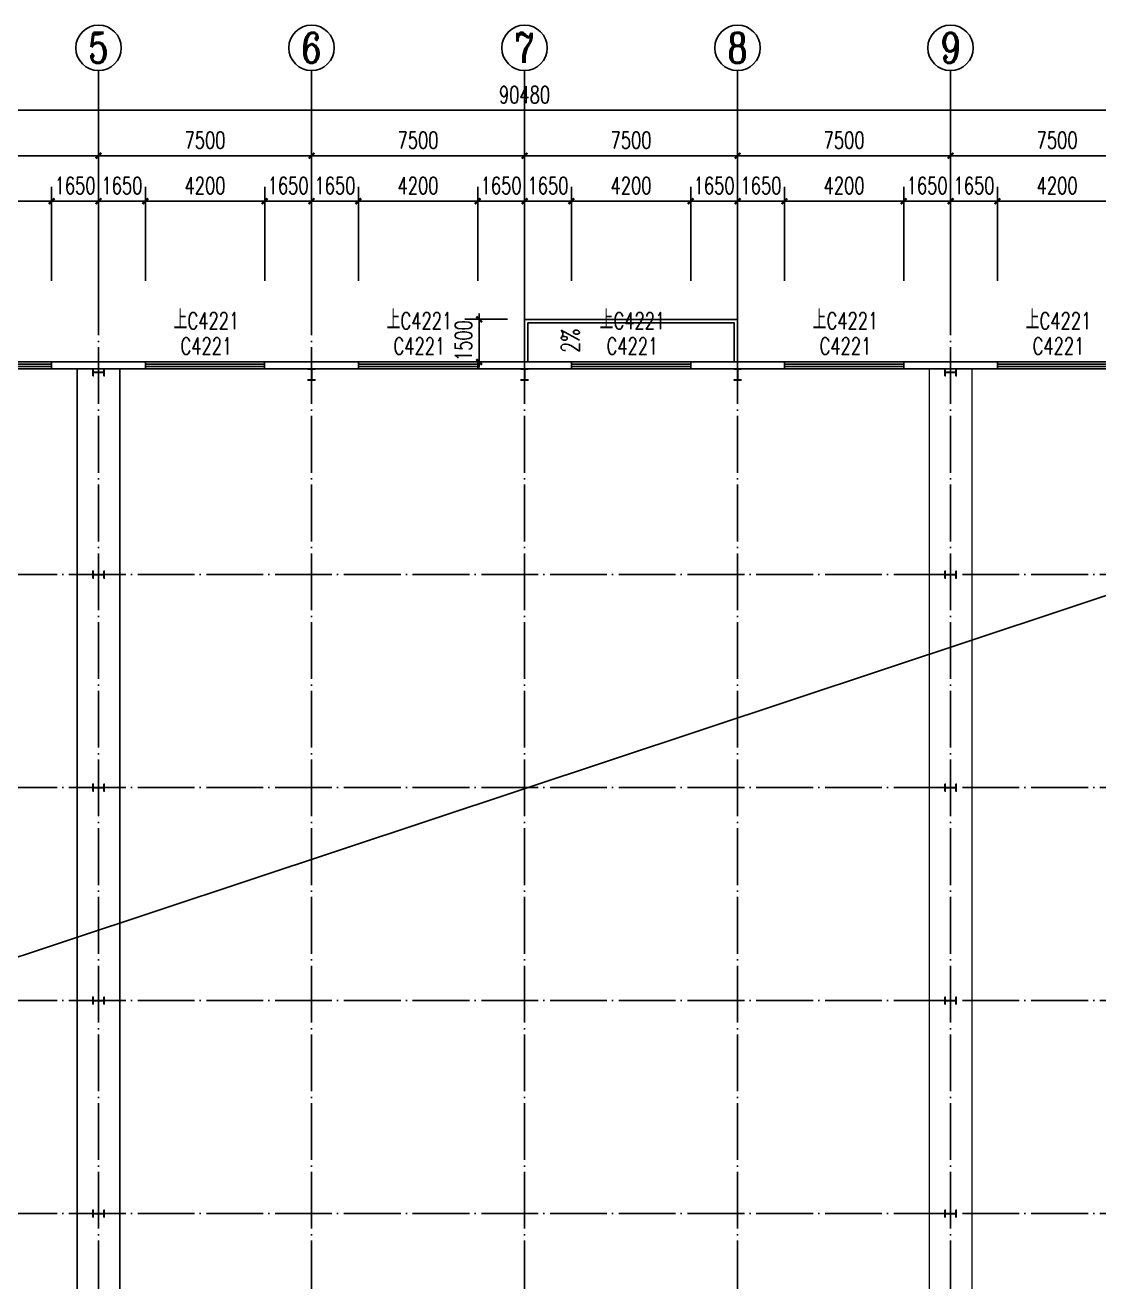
# Model space of a CAD drawing. Extents: x 14095202 to 14511487, y -1430609 to -90420.
# Drawn here: x 14429504 to 14467308, y -455574 to -411320 of the extents above; entities that cross this region are included whole.
import ezdxf
from ezdxf.enums import TextEntityAlignment as Align

# ---------------------------------------------------------------- set-up
doc = ezdxf.new("R2010")
doc.units = 0
doc.header["$LTSCALE"] = 1000
doc.header["$MEASUREMENT"] = 0
doc.linetypes.add('DASH', pattern=[0.35, 0.25, -0.1])
doc.linetypes.add('DOTE', pattern=[2.42, 2, -0.2, 0.02, -0.2])
for name, color, linetype in [('AXIS', 3, 'Continuous'), ('AXIS_TEXT', 7, 'Continuous'), ('COLUMN', 2, 'Continuous'), ('DIM_SYMB', 3, 'Continuous'), ('DOTE', 1, 'DOTE'), ('PUB_DIM', 3, 'Continuous'), ('PUB_TEXT', 7, 'Continuous'), ('WALL-PARAPET', 6, 'Continuous'), ('WINDOW', 4, 'Continuous'), ('WINDOW_TEXT', 7, 'Continuous')]:
    doc.layers.add(name, color=color, linetype=linetype)
doc.styles.add('_TCH_AXIS', font='COMPLEX', dxfattribs={"bigfont": 'GBCBIG'})
doc.styles.add('_TCH_DIM', font='SIMPLEX', dxfattribs={"bigfont": 'GBCBIG'})
doc.styles.add('_TCH_DIM_T3', font='SIMPLEX', dxfattribs={"width": 0.705882, "bigfont": 'GBCBIG'})
doc.styles.add('_TCH_WINDOW', font='SIMPLEX', dxfattribs={"height": 3.5, "bigfont": 'GBCBIG'})
doc.styles.add('COMPLEX', font='COMPLEX')
doc.dimstyles.new('_TCH_ARCH&&200', dxfattribs={"dimtxt": 595, "dimasz": 200, "dimexe": 500, "dimexo": 600, "dimgap": 252.5, "dimtad": 1, "dimdec": 0, "dimzin": 0, "dimdsep": 46, "dimtxsty": '_TCH_DIM_T3', "dimblk": 'ARCHTICK', "dimcen": 0.09, "dimclrt": 7, "dimazin": 2, "dimtfac": 1, "dimtdec": 0, "dimtix": 1, "dimtmove": 2, "dimatfit": 3, "dimfxl": 0, "dimtolj": 1, "dimtzin": 0, "dimarcsym": 0})

# ---------------------------------------------------------------- blocks, each defined once
blk = doc.blocks.new('A$C797E1D2B')
at = {"layer": 'COLUMN'}
h = blk.add_hatch(color=256, dxfattribs=at)
h.paths.add_polyline_path([(125, 400), (250, 400), (250, 388), (130, 388), (130, 200), (125, 200)])
h.paths.add_polyline_path([(0, 400), (125, 400), (125, 200), (120, 200), (120, 388), (0, 388)])
h.paths.add_polyline_path([(0, 12), (120, 12), (120, 200), (125, 200), (125, 0), (0, 0)])
h.paths.add_polyline_path([(125, 200), (130, 200), (130, 12), (250, 12), (250, 0), (125, 0)])
blk.add_lwpolyline([(250, 0), (250, 12), (130, 12), (130, 388), (250, 388), (250, 400), (0, 400), (0, 388), (120, 388), (120, 12), (0, 12), (0, 0)], close=True, dxfattribs=at)
blk = doc.blocks.new('$TCHSYS$WIN2D')
for p, q in [((-0.5, 0.5), (0.5, 0.5)), ((-0.5, 0.5), (-0.5, -0.5)), ((0.5, 0.5), (0.5, -0.5)), ((0.5, 0.167), (-0.5, 0.167)), ((0.5, -0.167), (-0.5, -0.167)), ((-0.5, -0.5), (0.5, -0.5))]:
    blk.add_line(p, q)
blk = doc.blocks.new('_ArchTick')
at = {"color": 0, "linetype": 'ByBlock', "const_width": 0.4}
blk.add_lwpolyline([(-0.5, -0.5), (0.5, 0.5)], dxfattribs=at)
blk = doc.blocks.new('*D445')
at = {"layer": 'Defpoints', "color": 0}
for p in [(14445487, -421680), (14447087, -421680), (14447087, -423180)]:
    blk.add_point(p, dxfattribs=at)
at = {"layer": 'PUB_DIM', "color": 0, "lineweight": -2}
for p, q in [((14446487, -421680), (14444987, -421680)), ((14445487, -421680), (14445487, -421480)), ((14445487, -423180), (14445487, -421680)), ((14446487, -423180), (14444987, -423180)), ((14445487, -423180), (14445487, -423380))]:
    blk.add_line(p, q, dxfattribs=at)
at = {"layer": 'PUB_DIM', "color": 0, "lineweight": -2, "xscale": 200, "yscale": 200, "zscale": 200}
for p, rotation in [((14445487, -421680), 270), ((14445487, -423180), 90)]:
    blk.add_blockref('_ArchTick', p, dxfattribs=dict(at, rotation=rotation))
at = {"layer": 'PUB_DIM', "color": 7, "insert": (14444937, -422430), "char_height": 595, "attachment_point": 5, "rotation": 90, "style": '_TCH_DIM_T3'}
blk.add_mtext('\\A1;1500', dxfattribs=at)
blk = doc.blocks.new('_AXISO')
blk.add_circle((0, 0), 0.5)
at = {"layer": 'AXIS_TEXT', "style": 'COMPLEX', "width": 1.041667}
blk.add_attdef('A', text='', height=0.56, dxfattribs=at).set_placement((-0.25, -0.28), (0.25, -0.28), align=Align.FIT)
blk = doc.blocks.new('*D454')
at = {"layer": 'AXIS', "color": 0, "lineweight": -2}
for p, q in [((14401847, -420320), (14401847, -413820)), ((14492327, -420320), (14492327, -413820)), ((14401847, -414320), (14492327, -414320))]:
    blk.add_line(p, q, dxfattribs=at)
at = {"layer": 'Defpoints', "color": 0}
for p in [(14492327, -414320), (14401847, -420920), (14492327, -420920)]:
    blk.add_point(p, dxfattribs=at)
at = {"layer": 'AXIS', "color": 0, "lineweight": -2, "xscale": 200, "yscale": 200, "zscale": 200, "rotation": 180}
blk.add_blockref('_ArchTick', (14401847, -414320), dxfattribs=at)
at = {"layer": 'AXIS', "color": 0, "lineweight": -2, "xscale": 200, "yscale": 200, "zscale": 200}
blk.add_blockref('_ArchTick', (14492327, -414320), dxfattribs=at)
at = {"layer": 'AXIS', "color": 7, "insert": (14447087, -413770), "char_height": 595, "attachment_point": 5, "style": '_TCH_DIM_T3'}
blk.add_mtext('\\A1;90480', dxfattribs=at)
blk = doc.blocks.new('*D459')
at = {"layer": 'AXIS', "color": 0, "lineweight": -2}
for p, q in [((14424587, -420320), (14424587, -415420)), ((14432087, -420320), (14432087, -415420)), ((14424587, -415920), (14432087, -415920))]:
    blk.add_line(p, q, dxfattribs=at)
at = {"layer": 'Defpoints', "color": 0}
for p in [(14432087, -415920), (14424587, -420920), (14432087, -420920)]:
    blk.add_point(p, dxfattribs=at)
at = {"layer": 'AXIS', "color": 0, "lineweight": -2, "xscale": 200, "yscale": 200, "zscale": 200, "rotation": 180}
blk.add_blockref('_ArchTick', (14424587, -415920), dxfattribs=at)
at = {"layer": 'AXIS', "color": 0, "lineweight": -2, "xscale": 200, "yscale": 200, "zscale": 200}
blk.add_blockref('_ArchTick', (14432087, -415920), dxfattribs=at)
at = {"layer": 'AXIS', "color": 7, "insert": (14428337, -415370), "char_height": 595, "attachment_point": 5, "style": '_TCH_DIM_T3'}
blk.add_mtext('\\A1;7500', dxfattribs=at)
blk = doc.blocks.new('*D460')
at = {"layer": 'AXIS', "color": 0, "lineweight": -2}
for p, q in [((14432087, -420320), (14432087, -415420)), ((14439587, -420320), (14439587, -415420)), ((14432087, -415920), (14439587, -415920))]:
    blk.add_line(p, q, dxfattribs=at)
at = {"layer": 'Defpoints', "color": 0}
for p in [(14439587, -415920), (14432087, -420920), (14439587, -420920)]:
    blk.add_point(p, dxfattribs=at)
at = {"layer": 'AXIS', "color": 0, "lineweight": -2, "xscale": 200, "yscale": 200, "zscale": 200, "rotation": 180}
blk.add_blockref('_ArchTick', (14432087, -415920), dxfattribs=at)
at = {"layer": 'AXIS', "color": 0, "lineweight": -2, "xscale": 200, "yscale": 200, "zscale": 200}
blk.add_blockref('_ArchTick', (14439587, -415920), dxfattribs=at)
at = {"layer": 'AXIS', "color": 7, "insert": (14435837, -415370), "char_height": 595, "attachment_point": 5, "style": '_TCH_DIM_T3'}
blk.add_mtext('\\A1;7500', dxfattribs=at)
blk = doc.blocks.new('*D461')
at = {"layer": 'AXIS', "color": 0, "lineweight": -2}
for p, q in [((14439587, -420320), (14439587, -415420)), ((14447087, -420320), (14447087, -415420)), ((14439587, -415920), (14447087, -415920))]:
    blk.add_line(p, q, dxfattribs=at)
at = {"layer": 'Defpoints', "color": 0}
for p in [(14447087, -415920), (14439587, -420920), (14447087, -420920)]:
    blk.add_point(p, dxfattribs=at)
at = {"layer": 'AXIS', "color": 0, "lineweight": -2, "xscale": 200, "yscale": 200, "zscale": 200, "rotation": 180}
blk.add_blockref('_ArchTick', (14439587, -415920), dxfattribs=at)
at = {"layer": 'AXIS', "color": 0, "lineweight": -2, "xscale": 200, "yscale": 200, "zscale": 200}
blk.add_blockref('_ArchTick', (14447087, -415920), dxfattribs=at)
at = {"layer": 'AXIS', "color": 7, "insert": (14443337, -415370), "char_height": 595, "attachment_point": 5, "style": '_TCH_DIM_T3'}
blk.add_mtext('\\A1;7500', dxfattribs=at)
blk = doc.blocks.new('*D462')
at = {"layer": 'AXIS', "color": 0, "lineweight": -2}
for p, q in [((14447087, -420320), (14447087, -415420)), ((14454587, -420320), (14454587, -415420)), ((14447087, -415920), (14454587, -415920))]:
    blk.add_line(p, q, dxfattribs=at)
at = {"layer": 'Defpoints', "color": 0}
for p in [(14454587, -415920), (14447087, -420920), (14454587, -420920)]:
    blk.add_point(p, dxfattribs=at)
at = {"layer": 'AXIS', "color": 0, "lineweight": -2, "xscale": 200, "yscale": 200, "zscale": 200, "rotation": 180}
blk.add_blockref('_ArchTick', (14447087, -415920), dxfattribs=at)
at = {"layer": 'AXIS', "color": 0, "lineweight": -2, "xscale": 200, "yscale": 200, "zscale": 200}
blk.add_blockref('_ArchTick', (14454587, -415920), dxfattribs=at)
at = {"layer": 'AXIS', "color": 7, "insert": (14450837, -415370), "char_height": 595, "attachment_point": 5, "style": '_TCH_DIM_T3'}
blk.add_mtext('\\A1;7500', dxfattribs=at)
blk = doc.blocks.new('*D463')
at = {"layer": 'AXIS', "color": 0, "lineweight": -2}
for p, q in [((14454587, -420320), (14454587, -415420)), ((14462087, -420320), (14462087, -415420)), ((14454587, -415920), (14462087, -415920))]:
    blk.add_line(p, q, dxfattribs=at)
at = {"layer": 'Defpoints', "color": 0}
for p in [(14462087, -415920), (14454587, -420920), (14462087, -420920)]:
    blk.add_point(p, dxfattribs=at)
at = {"layer": 'AXIS', "color": 0, "lineweight": -2, "xscale": 200, "yscale": 200, "zscale": 200, "rotation": 180}
blk.add_blockref('_ArchTick', (14454587, -415920), dxfattribs=at)
at = {"layer": 'AXIS', "color": 0, "lineweight": -2, "xscale": 200, "yscale": 200, "zscale": 200}
blk.add_blockref('_ArchTick', (14462087, -415920), dxfattribs=at)
at = {"layer": 'AXIS', "color": 7, "insert": (14458337, -415370), "char_height": 595, "attachment_point": 5, "style": '_TCH_DIM_T3'}
blk.add_mtext('\\A1;7500', dxfattribs=at)
blk = doc.blocks.new('*D464')
at = {"layer": 'AXIS', "color": 0, "lineweight": -2}
for p, q in [((14462087, -420320), (14462087, -415420)), ((14469587, -420320), (14469587, -415420)), ((14462087, -415920), (14469587, -415920))]:
    blk.add_line(p, q, dxfattribs=at)
at = {"layer": 'Defpoints', "color": 0}
for p in [(14469587, -415920), (14462087, -420920), (14469587, -420920)]:
    blk.add_point(p, dxfattribs=at)
at = {"layer": 'AXIS', "color": 0, "lineweight": -2, "xscale": 200, "yscale": 200, "zscale": 200, "rotation": 180}
blk.add_blockref('_ArchTick', (14462087, -415920), dxfattribs=at)
at = {"layer": 'AXIS', "color": 0, "lineweight": -2, "xscale": 200, "yscale": 200, "zscale": 200}
blk.add_blockref('_ArchTick', (14469587, -415920), dxfattribs=at)
at = {"layer": 'AXIS', "color": 7, "insert": (14465837, -415370), "char_height": 595, "attachment_point": 5, "style": '_TCH_DIM_T3'}
blk.add_mtext('\\A1;7500', dxfattribs=at)
blk = doc.blocks.new('*D479')
at = {"layer": 'Defpoints', "color": 0}
for p in [(14430437, -417520), (14426237, -420920), (14430437, -420920)]:
    blk.add_point(p, dxfattribs=at)
at = {"layer": 'PUB_DIM', "color": 0, "lineweight": -2}
for p, q in [((14426237, -420320), (14426237, -417020)), ((14430437, -420320), (14430437, -417020)), ((14426237, -417520), (14430437, -417520))]:
    blk.add_line(p, q, dxfattribs=at)
at = {"layer": 'PUB_DIM', "color": 0, "lineweight": -2, "xscale": 200, "yscale": 200, "zscale": 200, "rotation": 180}
blk.add_blockref('_ArchTick', (14426237, -417520), dxfattribs=at)
at = {"layer": 'PUB_DIM', "color": 0, "lineweight": -2, "xscale": 200, "yscale": 200, "zscale": 200}
blk.add_blockref('_ArchTick', (14430437, -417520), dxfattribs=at)
at = {"layer": 'PUB_DIM', "color": 7, "insert": (14428337, -416970), "char_height": 595, "attachment_point": 5, "style": '_TCH_DIM_T3'}
blk.add_mtext('\\A1;4200', dxfattribs=at)
blk = doc.blocks.new('*D480')
at = {"layer": 'Defpoints', "color": 0}
for p in [(14432087, -417520), (14430437, -420920), (14432087, -420920)]:
    blk.add_point(p, dxfattribs=at)
at = {"layer": 'PUB_DIM', "color": 0, "lineweight": -2}
for p, q in [((14430437, -420320), (14430437, -417020)), ((14432087, -420320), (14432087, -417020)), ((14430437, -417520), (14430237, -417520)), ((14430437, -417520), (14432087, -417520)), ((14432087, -417520), (14432287, -417520))]:
    blk.add_line(p, q, dxfattribs=at)
at = {"layer": 'PUB_DIM', "color": 0, "lineweight": -2, "xscale": 200, "yscale": 200, "zscale": 200}
blk.add_blockref('_ArchTick', (14430437, -417520), dxfattribs=at)
at = {"layer": 'PUB_DIM', "color": 0, "lineweight": -2, "xscale": 200, "yscale": 200, "zscale": 200, "rotation": 180}
blk.add_blockref('_ArchTick', (14432087, -417520), dxfattribs=at)
at = {"layer": 'PUB_DIM', "color": 7, "insert": (14431262, -416970), "char_height": 595, "attachment_point": 5, "style": '_TCH_DIM_T3'}
blk.add_mtext('\\A1;1650', dxfattribs=at)
blk = doc.blocks.new('*D481')
at = {"layer": 'Defpoints', "color": 0}
for p in [(14433737, -417520), (14432087, -420920), (14433737, -420920)]:
    blk.add_point(p, dxfattribs=at)
at = {"layer": 'PUB_DIM', "color": 0, "lineweight": -2}
for p, q in [((14432087, -420320), (14432087, -417020)), ((14433737, -420320), (14433737, -417020)), ((14432087, -417520), (14431887, -417520)), ((14432087, -417520), (14433737, -417520)), ((14433737, -417520), (14433937, -417520))]:
    blk.add_line(p, q, dxfattribs=at)
at = {"layer": 'PUB_DIM', "color": 0, "lineweight": -2, "xscale": 200, "yscale": 200, "zscale": 200}
blk.add_blockref('_ArchTick', (14432087, -417520), dxfattribs=at)
at = {"layer": 'PUB_DIM', "color": 0, "lineweight": -2, "xscale": 200, "yscale": 200, "zscale": 200, "rotation": 180}
blk.add_blockref('_ArchTick', (14433737, -417520), dxfattribs=at)
at = {"layer": 'PUB_DIM', "color": 7, "insert": (14432912, -416970), "char_height": 595, "attachment_point": 5, "style": '_TCH_DIM_T3'}
blk.add_mtext('\\A1;1650', dxfattribs=at)
blk = doc.blocks.new('*D482')
at = {"layer": 'Defpoints', "color": 0}
for p in [(14437937, -417520), (14433737, -420920), (14437937, -420920)]:
    blk.add_point(p, dxfattribs=at)
at = {"layer": 'PUB_DIM', "color": 0, "lineweight": -2}
for p, q in [((14433737, -420320), (14433737, -417020)), ((14437937, -420320), (14437937, -417020)), ((14433737, -417520), (14437937, -417520))]:
    blk.add_line(p, q, dxfattribs=at)
at = {"layer": 'PUB_DIM', "color": 0, "lineweight": -2, "xscale": 200, "yscale": 200, "zscale": 200, "rotation": 180}
blk.add_blockref('_ArchTick', (14433737, -417520), dxfattribs=at)
at = {"layer": 'PUB_DIM', "color": 0, "lineweight": -2, "xscale": 200, "yscale": 200, "zscale": 200}
blk.add_blockref('_ArchTick', (14437937, -417520), dxfattribs=at)
at = {"layer": 'PUB_DIM', "color": 7, "insert": (14435837, -416970), "char_height": 595, "attachment_point": 5, "style": '_TCH_DIM_T3'}
blk.add_mtext('\\A1;4200', dxfattribs=at)
blk = doc.blocks.new('*D483')
at = {"layer": 'Defpoints', "color": 0}
for p in [(14439587, -417520), (14437937, -420920), (14439587, -420920)]:
    blk.add_point(p, dxfattribs=at)
at = {"layer": 'PUB_DIM', "color": 0, "lineweight": -2}
for p, q in [((14437937, -420320), (14437937, -417020)), ((14439587, -420320), (14439587, -417020)), ((14437937, -417520), (14437737, -417520)), ((14437937, -417520), (14439587, -417520)), ((14439587, -417520), (14439787, -417520))]:
    blk.add_line(p, q, dxfattribs=at)
at = {"layer": 'PUB_DIM', "color": 0, "lineweight": -2, "xscale": 200, "yscale": 200, "zscale": 200}
blk.add_blockref('_ArchTick', (14437937, -417520), dxfattribs=at)
at = {"layer": 'PUB_DIM', "color": 0, "lineweight": -2, "xscale": 200, "yscale": 200, "zscale": 200, "rotation": 180}
blk.add_blockref('_ArchTick', (14439587, -417520), dxfattribs=at)
at = {"layer": 'PUB_DIM', "color": 7, "insert": (14438762, -416970), "char_height": 595, "attachment_point": 5, "style": '_TCH_DIM_T3'}
blk.add_mtext('\\A1;1650', dxfattribs=at)
blk = doc.blocks.new('*D484')
at = {"layer": 'Defpoints', "color": 0}
for p in [(14441237, -417520), (14439587, -420920), (14441237, -420920)]:
    blk.add_point(p, dxfattribs=at)
at = {"layer": 'PUB_DIM', "color": 0, "lineweight": -2}
for p, q in [((14439587, -420320), (14439587, -417020)), ((14441237, -420320), (14441237, -417020)), ((14439587, -417520), (14439387, -417520)), ((14439587, -417520), (14441237, -417520)), ((14441237, -417520), (14441437, -417520))]:
    blk.add_line(p, q, dxfattribs=at)
at = {"layer": 'PUB_DIM', "color": 0, "lineweight": -2, "xscale": 200, "yscale": 200, "zscale": 200}
blk.add_blockref('_ArchTick', (14439587, -417520), dxfattribs=at)
at = {"layer": 'PUB_DIM', "color": 0, "lineweight": -2, "xscale": 200, "yscale": 200, "zscale": 200, "rotation": 180}
blk.add_blockref('_ArchTick', (14441237, -417520), dxfattribs=at)
at = {"layer": 'PUB_DIM', "color": 7, "insert": (14440412, -416970), "char_height": 595, "attachment_point": 5, "style": '_TCH_DIM_T3'}
blk.add_mtext('\\A1;1650', dxfattribs=at)
blk = doc.blocks.new('*D485')
at = {"layer": 'Defpoints', "color": 0}
for p in [(14445437, -417520), (14441237, -420920), (14445437, -420920)]:
    blk.add_point(p, dxfattribs=at)
at = {"layer": 'PUB_DIM', "color": 0, "lineweight": -2}
for p, q in [((14441237, -420320), (14441237, -417020)), ((14445437, -420320), (14445437, -417020)), ((14441237, -417520), (14445437, -417520))]:
    blk.add_line(p, q, dxfattribs=at)
at = {"layer": 'PUB_DIM', "color": 0, "lineweight": -2, "xscale": 200, "yscale": 200, "zscale": 200, "rotation": 180}
blk.add_blockref('_ArchTick', (14441237, -417520), dxfattribs=at)
at = {"layer": 'PUB_DIM', "color": 0, "lineweight": -2, "xscale": 200, "yscale": 200, "zscale": 200}
blk.add_blockref('_ArchTick', (14445437, -417520), dxfattribs=at)
at = {"layer": 'PUB_DIM', "color": 7, "insert": (14443337, -416970), "char_height": 595, "attachment_point": 5, "style": '_TCH_DIM_T3'}
blk.add_mtext('\\A1;4200', dxfattribs=at)
blk = doc.blocks.new('*D486')
at = {"layer": 'Defpoints', "color": 0}
for p in [(14447087, -417520), (14445437, -420920), (14447087, -420920)]:
    blk.add_point(p, dxfattribs=at)
at = {"layer": 'PUB_DIM', "color": 0, "lineweight": -2}
for p, q in [((14445437, -420320), (14445437, -417020)), ((14447087, -420320), (14447087, -417020)), ((14445437, -417520), (14445237, -417520)), ((14445437, -417520), (14447087, -417520)), ((14447087, -417520), (14447287, -417520))]:
    blk.add_line(p, q, dxfattribs=at)
at = {"layer": 'PUB_DIM', "color": 0, "lineweight": -2, "xscale": 200, "yscale": 200, "zscale": 200}
blk.add_blockref('_ArchTick', (14445437, -417520), dxfattribs=at)
at = {"layer": 'PUB_DIM', "color": 0, "lineweight": -2, "xscale": 200, "yscale": 200, "zscale": 200, "rotation": 180}
blk.add_blockref('_ArchTick', (14447087, -417520), dxfattribs=at)
at = {"layer": 'PUB_DIM', "color": 7, "insert": (14446262, -416970), "char_height": 595, "attachment_point": 5, "style": '_TCH_DIM_T3'}
blk.add_mtext('\\A1;1650', dxfattribs=at)
blk = doc.blocks.new('*D487')
at = {"layer": 'Defpoints', "color": 0}
for p in [(14448737, -417520), (14447087, -420920), (14448737, -420920)]:
    blk.add_point(p, dxfattribs=at)
at = {"layer": 'PUB_DIM', "color": 0, "lineweight": -2}
for p, q in [((14447087, -420320), (14447087, -417020)), ((14448737, -420320), (14448737, -417020)), ((14447087, -417520), (14446887, -417520)), ((14447087, -417520), (14448737, -417520)), ((14448737, -417520), (14448937, -417520))]:
    blk.add_line(p, q, dxfattribs=at)
at = {"layer": 'PUB_DIM', "color": 0, "lineweight": -2, "xscale": 200, "yscale": 200, "zscale": 200}
blk.add_blockref('_ArchTick', (14447087, -417520), dxfattribs=at)
at = {"layer": 'PUB_DIM', "color": 0, "lineweight": -2, "xscale": 200, "yscale": 200, "zscale": 200, "rotation": 180}
blk.add_blockref('_ArchTick', (14448737, -417520), dxfattribs=at)
at = {"layer": 'PUB_DIM', "color": 7, "insert": (14447912, -416970), "char_height": 595, "attachment_point": 5, "style": '_TCH_DIM_T3'}
blk.add_mtext('\\A1;1650', dxfattribs=at)
blk = doc.blocks.new('*D488')
at = {"layer": 'Defpoints', "color": 0}
for p in [(14452937, -417520), (14448737, -420920), (14452937, -420920)]:
    blk.add_point(p, dxfattribs=at)
at = {"layer": 'PUB_DIM', "color": 0, "lineweight": -2}
for p, q in [((14448737, -420320), (14448737, -417020)), ((14452937, -420320), (14452937, -417020)), ((14448737, -417520), (14452937, -417520))]:
    blk.add_line(p, q, dxfattribs=at)
at = {"layer": 'PUB_DIM', "color": 0, "lineweight": -2, "xscale": 200, "yscale": 200, "zscale": 200, "rotation": 180}
blk.add_blockref('_ArchTick', (14448737, -417520), dxfattribs=at)
at = {"layer": 'PUB_DIM', "color": 0, "lineweight": -2, "xscale": 200, "yscale": 200, "zscale": 200}
blk.add_blockref('_ArchTick', (14452937, -417520), dxfattribs=at)
at = {"layer": 'PUB_DIM', "color": 7, "insert": (14450837, -416970), "char_height": 595, "attachment_point": 5, "style": '_TCH_DIM_T3'}
blk.add_mtext('\\A1;4200', dxfattribs=at)
blk = doc.blocks.new('*D489')
at = {"layer": 'Defpoints', "color": 0}
for p in [(14454587, -417520), (14452937, -420920), (14454587, -420920)]:
    blk.add_point(p, dxfattribs=at)
at = {"layer": 'PUB_DIM', "color": 0, "lineweight": -2}
for p, q in [((14452937, -420320), (14452937, -417020)), ((14454587, -420320), (14454587, -417020)), ((14452937, -417520), (14452737, -417520)), ((14452937, -417520), (14454587, -417520)), ((14454587, -417520), (14454787, -417520))]:
    blk.add_line(p, q, dxfattribs=at)
at = {"layer": 'PUB_DIM', "color": 0, "lineweight": -2, "xscale": 200, "yscale": 200, "zscale": 200}
blk.add_blockref('_ArchTick', (14452937, -417520), dxfattribs=at)
at = {"layer": 'PUB_DIM', "color": 0, "lineweight": -2, "xscale": 200, "yscale": 200, "zscale": 200, "rotation": 180}
blk.add_blockref('_ArchTick', (14454587, -417520), dxfattribs=at)
at = {"layer": 'PUB_DIM', "color": 7, "insert": (14453762, -416970), "char_height": 595, "attachment_point": 5, "style": '_TCH_DIM_T3'}
blk.add_mtext('\\A1;1650', dxfattribs=at)
blk = doc.blocks.new('*D490')
at = {"layer": 'Defpoints', "color": 0}
for p in [(14456237, -417520), (14454587, -420920), (14456237, -420920)]:
    blk.add_point(p, dxfattribs=at)
at = {"layer": 'PUB_DIM', "color": 0, "lineweight": -2}
for p, q in [((14454587, -420320), (14454587, -417020)), ((14456237, -420320), (14456237, -417020)), ((14454587, -417520), (14454387, -417520)), ((14454587, -417520), (14456237, -417520)), ((14456237, -417520), (14456437, -417520))]:
    blk.add_line(p, q, dxfattribs=at)
at = {"layer": 'PUB_DIM', "color": 0, "lineweight": -2, "xscale": 200, "yscale": 200, "zscale": 200}
blk.add_blockref('_ArchTick', (14454587, -417520), dxfattribs=at)
at = {"layer": 'PUB_DIM', "color": 0, "lineweight": -2, "xscale": 200, "yscale": 200, "zscale": 200, "rotation": 180}
blk.add_blockref('_ArchTick', (14456237, -417520), dxfattribs=at)
at = {"layer": 'PUB_DIM', "color": 7, "insert": (14455412, -416970), "char_height": 595, "attachment_point": 5, "style": '_TCH_DIM_T3'}
blk.add_mtext('\\A1;1650', dxfattribs=at)
blk = doc.blocks.new('*D491')
at = {"layer": 'Defpoints', "color": 0}
for p in [(14460437, -417520), (14456237, -420920), (14460437, -420920)]:
    blk.add_point(p, dxfattribs=at)
at = {"layer": 'PUB_DIM', "color": 0, "lineweight": -2}
for p, q in [((14456237, -420320), (14456237, -417020)), ((14460437, -420320), (14460437, -417020)), ((14456237, -417520), (14460437, -417520))]:
    blk.add_line(p, q, dxfattribs=at)
at = {"layer": 'PUB_DIM', "color": 0, "lineweight": -2, "xscale": 200, "yscale": 200, "zscale": 200, "rotation": 180}
blk.add_blockref('_ArchTick', (14456237, -417520), dxfattribs=at)
at = {"layer": 'PUB_DIM', "color": 0, "lineweight": -2, "xscale": 200, "yscale": 200, "zscale": 200}
blk.add_blockref('_ArchTick', (14460437, -417520), dxfattribs=at)
at = {"layer": 'PUB_DIM', "color": 7, "insert": (14458337, -416970), "char_height": 595, "attachment_point": 5, "style": '_TCH_DIM_T3'}
blk.add_mtext('\\A1;4200', dxfattribs=at)
blk = doc.blocks.new('*D492')
at = {"layer": 'Defpoints', "color": 0}
for p in [(14462087, -417520), (14460437, -420920), (14462087, -420920)]:
    blk.add_point(p, dxfattribs=at)
at = {"layer": 'PUB_DIM', "color": 0, "lineweight": -2}
for p, q in [((14460437, -420320), (14460437, -417020)), ((14462087, -420320), (14462087, -417020)), ((14460437, -417520), (14460237, -417520)), ((14460437, -417520), (14462087, -417520)), ((14462087, -417520), (14462287, -417520))]:
    blk.add_line(p, q, dxfattribs=at)
at = {"layer": 'PUB_DIM', "color": 0, "lineweight": -2, "xscale": 200, "yscale": 200, "zscale": 200}
blk.add_blockref('_ArchTick', (14460437, -417520), dxfattribs=at)
at = {"layer": 'PUB_DIM', "color": 0, "lineweight": -2, "xscale": 200, "yscale": 200, "zscale": 200, "rotation": 180}
blk.add_blockref('_ArchTick', (14462087, -417520), dxfattribs=at)
at = {"layer": 'PUB_DIM', "color": 7, "insert": (14461262, -416970), "char_height": 595, "attachment_point": 5, "style": '_TCH_DIM_T3'}
blk.add_mtext('\\A1;1650', dxfattribs=at)
blk = doc.blocks.new('*D493')
at = {"layer": 'Defpoints', "color": 0}
for p in [(14463737, -417520), (14462087, -420920), (14463737, -420920)]:
    blk.add_point(p, dxfattribs=at)
at = {"layer": 'PUB_DIM', "color": 0, "lineweight": -2}
for p, q in [((14462087, -420320), (14462087, -417020)), ((14463737, -420320), (14463737, -417020)), ((14462087, -417520), (14461887, -417520)), ((14462087, -417520), (14463737, -417520)), ((14463737, -417520), (14463937, -417520))]:
    blk.add_line(p, q, dxfattribs=at)
at = {"layer": 'PUB_DIM', "color": 0, "lineweight": -2, "xscale": 200, "yscale": 200, "zscale": 200}
blk.add_blockref('_ArchTick', (14462087, -417520), dxfattribs=at)
at = {"layer": 'PUB_DIM', "color": 0, "lineweight": -2, "xscale": 200, "yscale": 200, "zscale": 200, "rotation": 180}
blk.add_blockref('_ArchTick', (14463737, -417520), dxfattribs=at)
at = {"layer": 'PUB_DIM', "color": 7, "insert": (14462912, -416970), "char_height": 595, "attachment_point": 5, "style": '_TCH_DIM_T3'}
blk.add_mtext('\\A1;1650', dxfattribs=at)
blk = doc.blocks.new('*D494')
at = {"layer": 'Defpoints', "color": 0}
for p in [(14467937, -417520), (14463737, -420920), (14467937, -420920)]:
    blk.add_point(p, dxfattribs=at)
at = {"layer": 'PUB_DIM', "color": 0, "lineweight": -2}
for p, q in [((14463737, -420320), (14463737, -417020)), ((14467937, -420320), (14467937, -417020)), ((14463737, -417520), (14467937, -417520))]:
    blk.add_line(p, q, dxfattribs=at)
at = {"layer": 'PUB_DIM', "color": 0, "lineweight": -2, "xscale": 200, "yscale": 200, "zscale": 200, "rotation": 180}
blk.add_blockref('_ArchTick', (14463737, -417520), dxfattribs=at)
at = {"layer": 'PUB_DIM', "color": 0, "lineweight": -2, "xscale": 200, "yscale": 200, "zscale": 200}
blk.add_blockref('_ArchTick', (14467937, -417520), dxfattribs=at)
at = {"layer": 'PUB_DIM', "color": 7, "insert": (14465837, -416970), "char_height": 595, "attachment_point": 5, "style": '_TCH_DIM_T3'}
blk.add_mtext('\\A1;4200', dxfattribs=at)

msp = doc.modelspace()

# ---------------------------------------------------------------- linework, layer by layer
at = {"ltscale": 0.5}
for points in [[(14454586.9, -423180.3), (14454586.9, -421680.3), (14447086.9, -421680.3), (14447086.9, -423180.3)], [(14454466.9, -423180.3), (14454466.9, -421800.3), (14447206.9, -421800.3), (14447206.9, -423180.3)], [(14491604.5, -423420.3), (14424586.9, -445675.3), (14402086.9, -550170.3)]]:
    msp.add_lwpolyline(points, dxfattribs=at)
at = {"linetype": 'DASH', "ltscale": 6, "const_width": 50}
for points in [[(14431336.9, -423420.3), (14431336.9, -550420.3)], [(14432836.9, -423420.3), (14432836.9, -550420.3)], [(14461336.9, -423420.3), (14461336.9, -550420.3)], [(14462836.9, -423420.3), (14462836.9, -550420.3)]]:
    msp.add_lwpolyline(points, dxfattribs=at)
at = {"layer": 'AXIS'}
for p, q in [((14432086.9, -420920.3), (14432086.9, -412920.3)), ((14439586.9, -420920.3), (14439586.9, -412920.3)), ((14447086.9, -420920.3), (14447086.9, -412920.3)), ((14454586.9, -420920.3), (14454586.9, -412920.3)), ((14462086.9, -420920.3), (14462086.9, -412920.3))]:
    msp.add_line(p, q, dxfattribs=at)
at = {"layer": 'DIM_SYMB'}
msp.add_lwpolyline([(14449242.2, -423000.3, 0, 0, 0), (14449242.2, -422350.3, 120, 0, 0), (14449242.2, -421900.3, 0, 0, 0)], format="xyseb", dxfattribs=at)
at = {"layer": 'DOTE'}
for p, q in [((14432086.9, -552920.3), (14432086.9, -420920.3)), ((14439586.9, -552920.3), (14439586.9, -420920.3)), ((14447086.9, -552920.3), (14447086.9, -420920.3)), ((14454586.9, -552920.3), (14454586.9, -420920.3)), ((14462086.9, -552920.3), (14462086.9, -420920.3)), ((14399586.9, -423420.3), (14494586.9, -423420.3)), ((14399586.9, -430670.3), (14494586.9, -430670.3)), ((14399586.9, -438170.3), (14494586.9, -438170.3)), ((14399586.9, -445670.3), (14494586.9, -445670.3)), ((14399586.9, -453170.3), (14494586.9, -453170.3))]:
    msp.add_line(p, q, dxfattribs=at)
at = {"layer": 'WALL-PARAPET'}
for p, q in [((14433736.9, -423180.3), (14430436.9, -423180.3)), ((14430436.9, -423180.3), (14430436.9, -423420.3)), ((14430436.9, -423420.3), (14433736.9, -423420.3)), ((14433736.9, -423420.3), (14433736.9, -423180.3)), ((14441236.9, -423180.3), (14437936.9, -423180.3)), ((14437936.9, -423180.3), (14437936.9, -423420.3)), ((14437936.9, -423420.3), (14441236.9, -423420.3)), ((14441236.9, -423420.3), (14441236.9, -423180.3)), ((14448736.9, -423180.3), (14445436.9, -423180.3)), ((14445436.9, -423180.3), (14445436.9, -423420.3)), ((14445436.9, -423420.3), (14448736.9, -423420.3)), ((14448736.9, -423420.3), (14448736.9, -423180.3)), ((14456236.9, -423180.3), (14452936.9, -423180.3)), ((14452936.9, -423180.3), (14452936.9, -423420.3)), ((14452936.9, -423420.3), (14456236.9, -423420.3)), ((14456236.9, -423420.3), (14456236.9, -423180.3)), ((14463736.9, -423180.3), (14460436.9, -423180.3)), ((14460436.9, -423180.3), (14460436.9, -423420.3)), ((14460436.9, -423420.3), (14463736.9, -423420.3)), ((14463736.9, -423420.3), (14463736.9, -423180.3))]:
    msp.add_line(p, q, dxfattribs=at)

# ---------------------------------------------------------------- block references
for p, rotation in [((14431886.9, -423420.3), 270), ((14439711.9, -423420.3), 180), ((14447211.9, -423420.3), 180), ((14454711.9, -423420.3), 180), ((14461886.9, -423420.3), 270), ((14431886.9, -430545.3), 270), ((14461886.9, -430545.3), 270), ((14431886.9, -438045.3), 270), ((14461886.9, -438045.3), 270), ((14431886.9, -445545.3), 270), ((14461886.9, -445545.3), 270), ((14431886.9, -453045.3), 270), ((14461886.9, -453045.3), 270)]:
    msp.add_blockref('A$C797E1D2B', p, dxfattribs=dict(rotation=rotation))
at = {"layer": 'AXIS'}
ref = msp.add_blockref('_AXISO', (14432086.9, -412120.3), dxfattribs=dict(at, xscale=1600, yscale=1600, zscale=1600))
ref.add_attrib('A', '5', dxfattribs={"layer": 'AXIS_TEXT', "ltscale": 0.5, "height": 1065, "style": '_TCH_AXIS'}).set_placement((14431731.8, -412652.9), (14432441.9, -412652.9), align=Align.FIT)
ref = msp.add_blockref('_AXISO', (14439586.9, -412120.3), dxfattribs=dict(at, xscale=1600, yscale=1600, zscale=1600))
ref.add_attrib('A', '6', dxfattribs={"layer": 'AXIS_TEXT', "ltscale": 0.5, "height": 1065, "style": '_TCH_AXIS'}).set_placement((14439231.8, -412652.9), (14439941.9, -412652.9), align=Align.FIT)
ref = msp.add_blockref('_AXISO', (14447086.9, -412120.3), dxfattribs=dict(at, xscale=1600, yscale=1600, zscale=1600))
ref.add_attrib('A', '7', dxfattribs={"layer": 'AXIS_TEXT', "ltscale": 0.5, "height": 1065, "style": '_TCH_AXIS'}).set_placement((14446731.8, -412652.9), (14447441.9, -412652.9), align=Align.FIT)
ref = msp.add_blockref('_AXISO', (14454586.9, -412120.3), dxfattribs=dict(at, xscale=1600, yscale=1600, zscale=1600))
ref.add_attrib('A', '8', dxfattribs={"layer": 'AXIS_TEXT', "ltscale": 0.5, "height": 1065, "style": '_TCH_AXIS'}).set_placement((14454231.8, -412652.9), (14454941.9, -412652.9), align=Align.FIT)
ref = msp.add_blockref('_AXISO', (14462086.9, -412120.3), dxfattribs=dict(at, xscale=1600, yscale=1600, zscale=1600))
ref.add_attrib('A', '9', dxfattribs={"layer": 'AXIS_TEXT', "ltscale": 0.5, "height": 1065, "style": '_TCH_AXIS'}).set_placement((14461731.8, -412652.9), (14462441.9, -412652.9), align=Align.FIT)
at = {"layer": 'WINDOW'}
ref = msp.add_blockref('$TCHSYS$WIN2D', (14428336.9, -423300.3), dxfattribs=dict(at, xscale=4200, yscale=240, zscale=4200, rotation=180))
ref.add_attrib('A', 'C4221', (14427476.9, -422918.1), dxfattribs={"layer": 'WINDOW_TEXT', "ltscale": 0.5, "height": 595, "style": '_TCH_WINDOW', "width": 0.705882})
ref = msp.add_blockref('$TCHSYS$WIN2D', (14435836.9, -423300.3), dxfattribs=dict(at, xscale=4200, yscale=240, zscale=4200, rotation=180))
ref.add_attrib('A', 'C4221', (14434976.9, -422918.1), dxfattribs={"layer": 'WINDOW_TEXT', "ltscale": 0.5, "height": 595, "style": '_TCH_WINDOW', "width": 0.705882})
ref = msp.add_blockref('$TCHSYS$WIN2D', (14443336.9, -423300.3), dxfattribs=dict(at, xscale=4200, yscale=240, zscale=4200, rotation=180))
ref.add_attrib('A', 'C4221', (14442476.9, -422918.1), dxfattribs={"layer": 'WINDOW_TEXT', "ltscale": 0.5, "height": 595, "style": '_TCH_WINDOW', "width": 0.705882})
ref = msp.add_blockref('$TCHSYS$WIN2D', (14450836.9, -423300.3), dxfattribs=dict(at, xscale=4200, yscale=240, zscale=4200, rotation=180))
ref.add_attrib('A', 'C4221', (14449976.9, -422918.1), dxfattribs={"layer": 'WINDOW_TEXT', "ltscale": 0.5, "height": 595, "style": '_TCH_WINDOW', "width": 0.705882})
ref = msp.add_blockref('$TCHSYS$WIN2D', (14458336.9, -423300.3), dxfattribs=dict(at, xscale=4200, yscale=240, zscale=4200, rotation=180))
ref.add_attrib('A', 'C4221', (14457476.9, -422918.1), dxfattribs={"layer": 'WINDOW_TEXT', "ltscale": 0.5, "height": 595, "style": '_TCH_WINDOW', "width": 0.705882})
ref = msp.add_blockref('$TCHSYS$WIN2D', (14465836.9, -423300.3), dxfattribs=dict(at, xscale=4200, yscale=240, zscale=4200, rotation=180))
ref.add_attrib('A', 'C4221', (14464976.9, -422918.1), dxfattribs={"layer": 'WINDOW_TEXT', "ltscale": 0.5, "height": 595, "style": '_TCH_WINDOW', "width": 0.705882})

# ---------------------------------------------------------------- texts
at = {"layer": 'PUB_TEXT', "style": '_TCH_DIM', "width": 0.705882}
msp.add_text('2%%%', height=637.5, rotation=90, dxfattribs=at).set_placement((14449017.2, -422857.5))
at = {"layer": 'WINDOW_TEXT', "style": '_TCH_WINDOW'}
for p in [(14434731.1, -422030.3), (14442231.1, -422030.3), (14449731.1, -422030.3), (14457231.1, -422030.3), (14464731.1, -422030.3)]:
    msp.add_text('上', height=675.2, dxfattribs=at).set_placement(p)
at = {"layer": 'WINDOW_TEXT', "style": '_TCH_WINDOW', "width": 0.705882}
for p in [(14435222.6, -422030.3), (14442722.6, -422030.3), (14450222.6, -422030.3), (14457722.6, -422030.3), (14465222.6, -422030.3)]:
    msp.add_text('C4221', height=595, dxfattribs=at).set_placement(p)

# ---------------------------------------------------------------- dimensions: what is measured, and where the dimension line sits
at = {"layer": 'AXIS'}
for p1, p2, distance, text, picture, middle in [((14401846.9, -420920.3), (14492326.9, -420920.3), 6600, '90480', '*D454', (14447086.9, -413770.3)), ((14424586.9, -420920.3), (14432086.9, -420920.3), 5000, '7500', '*D459', (14428336.9, -415370.3)), ((14432086.9, -420920.3), (14439586.9, -420920.3), 5000, '7500', '*D460', (14435836.9, -415370.3)), ((14439586.9, -420920.3), (14447086.9, -420920.3), 5000, '7500', '*D461', (14443336.9, -415370.3)), ((14447086.9, -420920.3), (14454586.9, -420920.3), 5000, '7500', '*D462', (14450836.9, -415370.3)), ((14454586.9, -420920.3), (14462086.9, -420920.3), 5000, '7500', '*D463', (14458336.9, -415370.3)), ((14462086.9, -420920.3), (14469586.9, -420920.3), 5000, '7500', '*D464', (14465836.9, -415370.3))]:
    dim = msp.add_aligned_dim(p1=p1, p2=p2, distance=distance, text=text, dimstyle='_TCH_ARCH&&200', dxfattribs=at)
    dim.commit()
    dim.dimension.update_dxf_attribs({"geometry": picture, "text_midpoint": middle})
at = {"layer": 'PUB_DIM'}
for p1, p2, distance, text, picture, middle in [((14426236.9, -420920.3), (14430436.9, -420920.3), 3400, '4200', '*D479', (14428336.9, -416970.3)), ((14430436.9, -420920.3), (14432086.9, -420920.3), 3400, '1650', '*D480', (14431261.9, -416970.3)), ((14432086.9, -420920.3), (14433736.9, -420920.3), 3400, '1650', '*D481', (14432911.9, -416970.3)), ((14433736.9, -420920.3), (14437936.9, -420920.3), 3400, '4200', '*D482', (14435836.9, -416970.3)), ((14437936.9, -420920.3), (14439586.9, -420920.3), 3400, '1650', '*D483', (14438761.9, -416970.3)), ((14439586.9, -420920.3), (14441236.9, -420920.3), 3400, '1650', '*D484', (14440411.9, -416970.3)), ((14441236.9, -420920.3), (14445436.9, -420920.3), 3400, '4200', '*D485', (14443336.9, -416970.3)), ((14445436.9, -420920.3), (14447086.9, -420920.3), 3400, '1650', '*D486', (14446261.9, -416970.3)), ((14447086.9, -420920.3), (14448736.9, -420920.3), 3400, '1650', '*D487', (14447911.9, -416970.3)), ((14448736.9, -420920.3), (14452936.9, -420920.3), 3400, '4200', '*D488', (14450836.9, -416970.3)), ((14452936.9, -420920.3), (14454586.9, -420920.3), 3400, '1650', '*D489', (14453761.9, -416970.3)), ((14454586.9, -420920.3), (14456236.9, -420920.3), 3400, '1650', '*D490', (14455411.9, -416970.3)), ((14456236.9, -420920.3), (14460436.9, -420920.3), 3400, '4200', '*D491', (14458336.9, -416970.3)), ((14460436.9, -420920.3), (14462086.9, -420920.3), 3400, '1650', '*D492', (14461261.9, -416970.3)), ((14462086.9, -420920.3), (14463736.9, -420920.3), 3400, '1650', '*D493', (14462911.9, -416970.3)), ((14463736.9, -420920.3), (14467936.9, -420920.3), 3400, '4200', '*D494', (14465836.9, -416970.3)), ((14447086.9, -423180.3), (14447086.9, -421680.3), 1600, '1500', '*D445', (14444936.9, -422430.3))]:
    dim = msp.add_aligned_dim(p1=p1, p2=p2, distance=distance, text=text, dimstyle='_TCH_ARCH&&200', dxfattribs=at)
    dim.commit()
    dim.dimension.update_dxf_attribs({"geometry": picture, "text_midpoint": middle})

doc.saveas('drawing.dxf')
